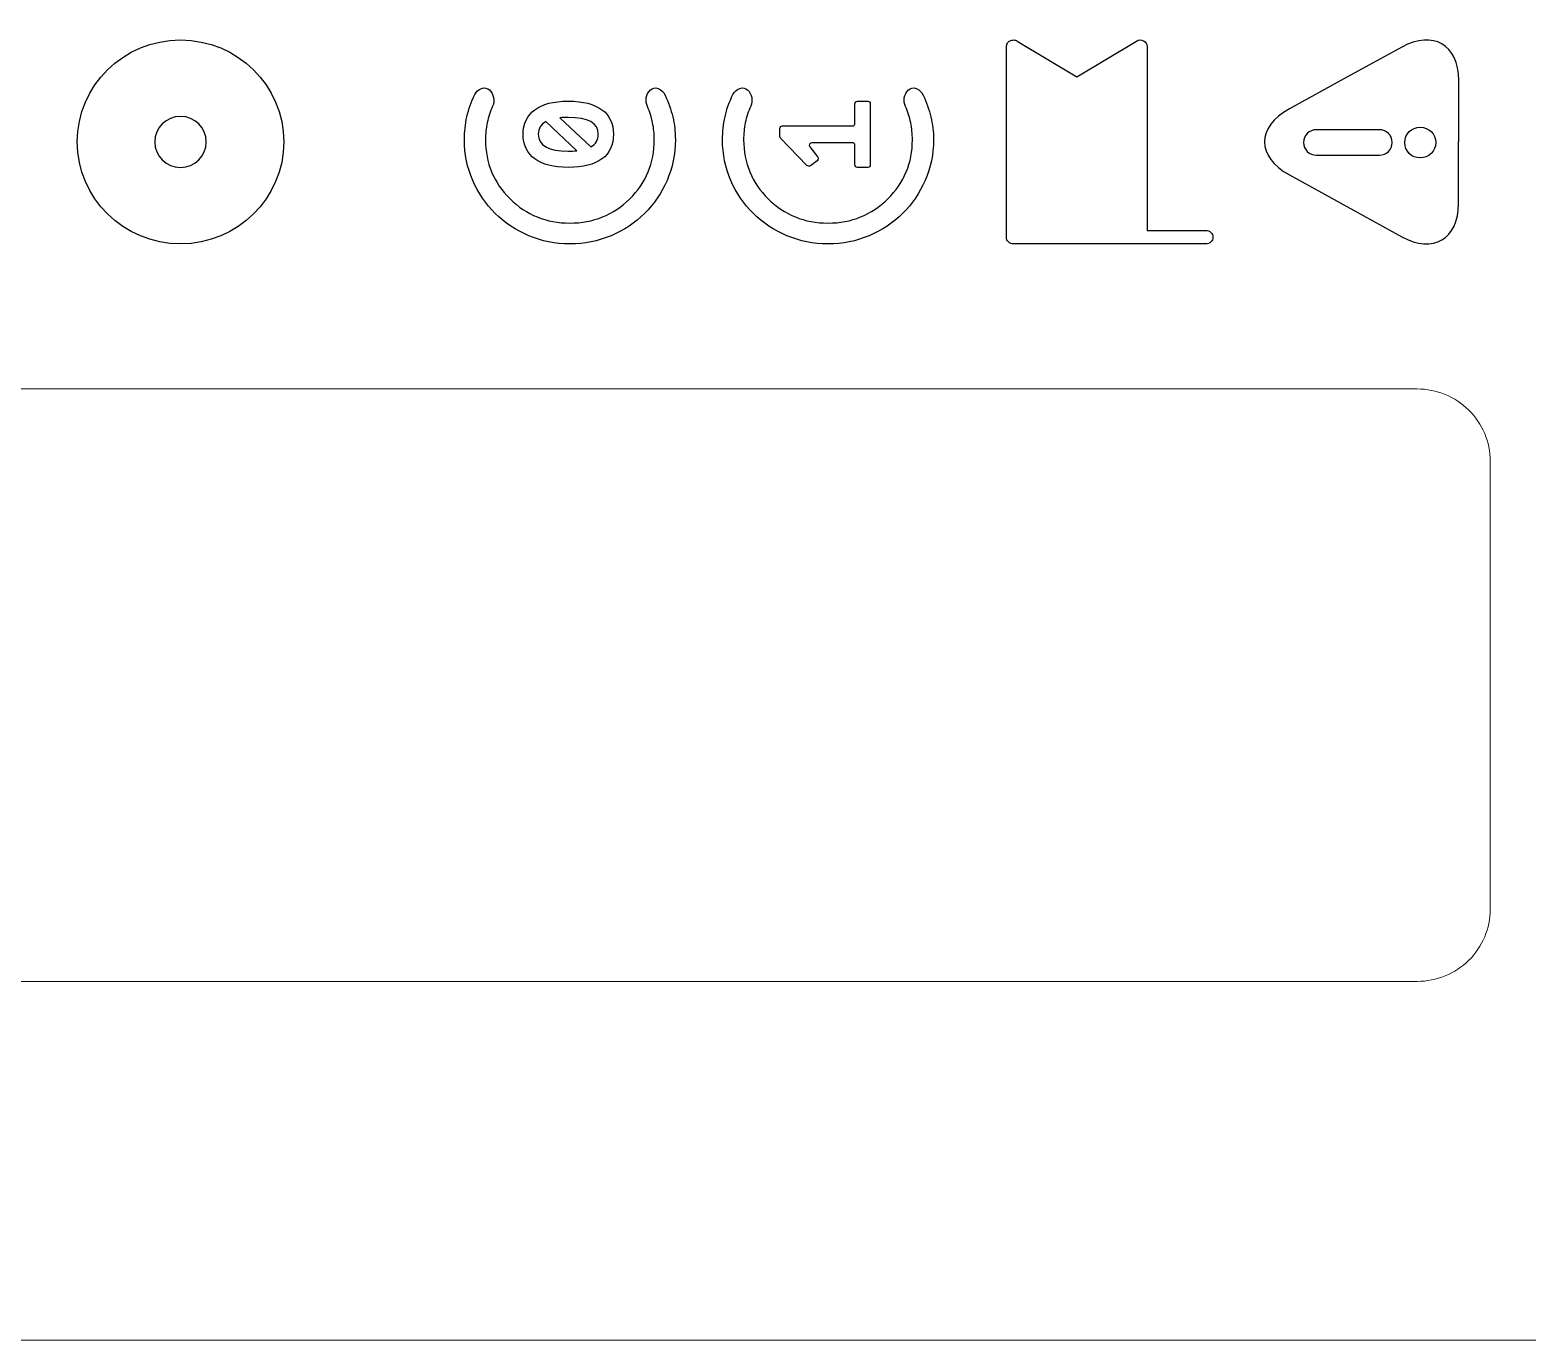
# Model space of a CAD drawing. Header units: millimetres. Extents: x -62 to 62, y -18 to 19.
# Drawn here: x -40.83 to -20.12, y -18.48 to -0.35 of the extents above; entities that cross this region are included whole.
import ezdxf
from ezdxf.lldxf.tags import DXFTag

# ---------------------------------------------------------------- set-up
doc = ezdxf.new("R2010")
doc.units = ezdxf.units.MM
doc.header["$MEASUREMENT"] = 0
doc.layers.add('Layer 1', color=7, linetype='Continuous')
tags = doc.linetypes.add('New Line26', pattern=[0.2, 0.1, -0.1]).pattern_tags.tags
tags[6:7] = [DXFTag(74, 4), DXFTag(75, 0), DXFTag(340, '0'), DXFTag(46, 1.0), DXFTag(50, 0.0), DXFTag(44, 0.0), DXFTag(45, 0.0)]
tags[4:5] = [DXFTag(74, 4), DXFTag(75, 0), DXFTag(340, '0'), DXFTag(46, 1.0), DXFTag(50, 0.0), DXFTag(44, 0.0), DXFTag(45, 0.0)]
tags = doc.linetypes.add('New Line5', pattern=[0.2, 0.1, -0.1]).pattern_tags.tags
tags[6:7] = [DXFTag(74, 4), DXFTag(75, 0), DXFTag(340, '0'), DXFTag(46, 1.0), DXFTag(50, 0.0), DXFTag(44, 0.0), DXFTag(45, 0.0)]
tags[4:5] = [DXFTag(74, 4), DXFTag(75, 0), DXFTag(340, '0'), DXFTag(46, 1.0), DXFTag(50, 0.0), DXFTag(44, 0.0), DXFTag(45, 0.0)]
tags = doc.linetypes.add('New Line6', pattern=[0.2, 0.1, -0.1]).pattern_tags.tags
tags[6:7] = [DXFTag(74, 4), DXFTag(75, 0), DXFTag(340, '0'), DXFTag(46, 1.0), DXFTag(50, 0.0), DXFTag(44, 0.0), DXFTag(45, 0.0)]
tags[4:5] = [DXFTag(74, 4), DXFTag(75, 0), DXFTag(340, '0'), DXFTag(46, 1.0), DXFTag(50, 0.0), DXFTag(44, 0.0), DXFTag(45, 0.0)]
tags = doc.linetypes.add('New Line7', pattern=[0.2, 0.1, -0.1]).pattern_tags.tags
tags[6:7] = [DXFTag(74, 4), DXFTag(75, 0), DXFTag(340, '0'), DXFTag(46, 1.0), DXFTag(50, 0.0), DXFTag(44, 0.0), DXFTag(45, 0.0)]
tags[4:5] = [DXFTag(74, 4), DXFTag(75, 0), DXFTag(340, '0'), DXFTag(46, 1.0), DXFTag(50, 0.0), DXFTag(44, 0.0), DXFTag(45, 0.0)]
tags = doc.linetypes.add('New Line8', pattern=[0.2, 0.1, -0.1]).pattern_tags.tags
tags[6:7] = [DXFTag(74, 4), DXFTag(75, 0), DXFTag(340, '0'), DXFTag(46, 1.0), DXFTag(50, 0.0), DXFTag(44, 0.0), DXFTag(45, 0.0)]
tags[4:5] = [DXFTag(74, 4), DXFTag(75, 0), DXFTag(340, '0'), DXFTag(46, 1.0), DXFTag(50, 0.0), DXFTag(44, 0.0), DXFTag(45, 0.0)]
tags = doc.linetypes.add('New Line9', pattern=[0.2, 0.1, -0.1]).pattern_tags.tags
tags[6:7] = [DXFTag(74, 4), DXFTag(75, 0), DXFTag(340, '0'), DXFTag(46, 1.0), DXFTag(50, 0.0), DXFTag(44, 0.0), DXFTag(45, 0.0)]
tags[4:5] = [DXFTag(74, 4), DXFTag(75, 0), DXFTag(340, '0'), DXFTag(46, 1.0), DXFTag(50, 0.0), DXFTag(44, 0.0), DXFTag(45, 0.0)]

msp = doc.modelspace()

# ---------------------------------------------------------------- linework, layer by layer
at = {"layer": 'Layer 1'}
for points, knots in [([(-21.065, -1.903), (-21.065, -1.903), (-21.065, -2.758), (-21.065, -2.758), (-21.065, -2.758), (-21.065, -3.248), (-21.419, -3.453), (-21.851, -3.216), (-21.851, -3.216), (-21.851, -3.216), (-22.652, -2.775), (-22.652, -2.775), (-22.652, -2.775), (-22.652, -2.775), (-23.405, -2.36), (-23.405, -2.36), (-23.405, -2.36), (-23.864, -2.109), (-23.864, -1.697), (-23.405, -1.446), (-23.405, -1.446), (-23.405, -1.446), (-22.651, -1.031), (-22.651, -1.031), (-22.651, -1.031), (-22.651, -1.031), (-21.849, -0.591), (-21.849, -0.591), (-21.849, -0.591), (-21.417, -0.353), (-21.063, -0.559), (-21.063, -1.048), (-21.063, -1.048), (-21.063, -1.048), (-21.063, -1.903), (-21.063, -1.903), (-21.063, -1.903), (-21.063, -1.903), (-21.065, -1.903), (-21.065, -1.903)], [0, 0, 0, 0, 0.090909, 0.090909, 0.090909, 0.090909, 0.181818, 0.181818, 0.181818, 0.181818, 0.272727, 0.272727, 0.272727, 0.272727, 0.363636, 0.363636, 0.363636, 0.363636, 0.454545, 0.454545, 0.454545, 0.454545, 0.545455, 0.545455, 0.545455, 0.545455, 0.636364, 0.636364, 0.636364, 0.636364, 0.727273, 0.727273, 0.727273, 0.727273, 0.818182, 0.818182, 0.818182, 0.818182, 1, 1, 1, 1]), ([(-38.748, -0.492), (-39.536, -0.492), (-40.176, -1.124), (-40.176, -1.903), (-40.176, -1.903), (-40.176, -2.682), (-39.536, -3.314), (-38.748, -3.314), (-38.748, -3.314), (-37.959, -3.314), (-37.319, -2.682), (-37.319, -1.903), (-37.319, -1.903), (-37.319, -1.124), (-37.959, -0.492), (-38.748, -0.492)], [0, 0, 0, 0, 0.2, 0.2, 0.2, 0.2, 0.4, 0.4, 0.4, 0.4, 0.6, 0.6, 0.6, 0.6, 1, 1, 1, 1]), ([(-25.372, -3.128), (-25.372, -3.128), (-25.372, -0.585), (-25.372, -0.585), (-25.372, -0.585), (-25.372, -0.512), (-25.457, -0.468), (-25.522, -0.507), (-25.522, -0.507), (-25.522, -0.507), (-26.346, -1.003), (-26.346, -1.003), (-26.346, -1.003), (-26.346, -1.003), (-27.171, -0.507), (-27.171, -0.507), (-27.171, -0.507), (-27.186, -0.498), (-27.203, -0.493), (-27.22, -0.492), (-27.22, -0.492), (-27.237, -0.492), (-27.255, -0.496), (-27.27, -0.504), (-27.27, -0.504), (-27.285, -0.512), (-27.298, -0.524), (-27.307, -0.538), (-27.307, -0.538), (-27.316, -0.552), (-27.32, -0.569), (-27.32, -0.585), (-27.32, -0.585), (-27.32, -0.585), (-27.32, -3.221), (-27.32, -3.221), (-27.32, -3.221), (-27.32, -3.246), (-27.31, -3.27), (-27.292, -3.287), (-27.292, -3.287), (-27.273, -3.304), (-27.248, -3.314), (-27.223, -3.314), (-27.223, -3.314), (-27.223, -3.314), (-24.561, -3.314), (-24.561, -3.314), (-24.561, -3.314), (-24.535, -3.314), (-24.51, -3.304), (-24.492, -3.287), (-24.492, -3.287), (-24.474, -3.27), (-24.463, -3.246), (-24.463, -3.221), (-24.463, -3.221), (-24.463, -3.197), (-24.474, -3.173), (-24.492, -3.156), (-24.492, -3.156), (-24.51, -3.138), (-24.535, -3.128), (-24.561, -3.128), (-24.561, -3.128), (-24.561, -3.128), (-25.372, -3.128), (-25.372, -3.128)], [0, 0, 0, 0, 0.055556, 0.055556, 0.055556, 0.055556, 0.111111, 0.111111, 0.111111, 0.111111, 0.166667, 0.166667, 0.166667, 0.166667, 0.222222, 0.222222, 0.222222, 0.222222, 0.277778, 0.277778, 0.277778, 0.277778, 0.333333, 0.333333, 0.333333, 0.333333, 0.388889, 0.388889, 0.388889, 0.388889, 0.444444, 0.444444, 0.444444, 0.444444, 0.5, 0.5, 0.5, 0.5, 0.555556, 0.555556, 0.555556, 0.555556, 0.611111, 0.611111, 0.611111, 0.611111, 0.666667, 0.666667, 0.666667, 0.666667, 0.722222, 0.722222, 0.722222, 0.722222, 0.777778, 0.777778, 0.777778, 0.777778, 0.833333, 0.833333, 0.833333, 0.833333, 0.888889, 0.888889, 0.888889, 0.888889, 1, 1, 1, 1]), ([(-32.532, -2.691), (-32.758, -2.914), (-33.034, -3.026), (-33.36, -3.026), (-33.36, -3.026), (-33.686, -3.026), (-33.962, -2.914), (-34.188, -2.691), (-34.188, -2.691), (-34.414, -2.467), (-34.528, -2.195), (-34.528, -1.873), (-34.528, -1.873), (-34.528, -1.793), (-34.52, -1.714), (-34.504, -1.637), (-34.504, -1.637), (-34.488, -1.558), (-34.463, -1.482), (-34.429, -1.408), (-34.429, -1.408), (-34.412, -1.369), (-34.408, -1.33), (-34.416, -1.289), (-34.416, -1.289), (-34.425, -1.248), (-34.444, -1.213), (-34.473, -1.184), (-34.473, -1.184), (-34.502, -1.155), (-34.538, -1.148), (-34.581, -1.163), (-34.581, -1.163), (-34.623, -1.177), (-34.655, -1.206), (-34.677, -1.249), (-34.677, -1.249), (-34.726, -1.347), (-34.762, -1.449), (-34.785, -1.554), (-34.785, -1.554), (-34.808, -1.658), (-34.819, -1.764), (-34.819, -1.873), (-34.819, -1.873), (-34.82, -2.072), (-34.781, -2.259), (-34.705, -2.435), (-34.705, -2.435), (-34.628, -2.611), (-34.524, -2.763), (-34.393, -2.893), (-34.393, -2.893), (-34.261, -3.022), (-34.107, -3.125), (-33.929, -3.201), (-33.929, -3.201), (-33.752, -3.277), (-33.562, -3.314), (-33.36, -3.314), (-33.36, -3.314), (-33.158, -3.314), (-32.968, -3.276), (-32.791, -3.201), (-32.791, -3.201), (-32.613, -3.125), (-32.459, -3.022), (-32.327, -2.893), (-32.327, -2.893), (-32.196, -2.763), (-32.092, -2.61), (-32.016, -2.435), (-32.016, -2.435), (-31.939, -2.259), (-31.901, -2.072), (-31.901, -1.873), (-31.901, -1.873), (-31.901, -1.764), (-31.913, -1.659), (-31.937, -1.557), (-31.937, -1.557), (-31.961, -1.455), (-31.997, -1.355), (-32.043, -1.256), (-32.043, -1.256), (-32.065, -1.21), (-32.097, -1.18), (-32.14, -1.164), (-32.14, -1.164), (-32.182, -1.149), (-32.218, -1.155), (-32.247, -1.184), (-32.247, -1.184), (-32.279, -1.215), (-32.298, -1.251), (-32.304, -1.292), (-32.304, -1.292), (-32.31, -1.333), (-32.304, -1.374), (-32.287, -1.415), (-32.287, -1.415), (-32.256, -1.487), (-32.232, -1.561), (-32.216, -1.638), (-32.216, -1.638), (-32.2, -1.715), (-32.192, -1.793), (-32.192, -1.873), (-32.192, -1.873), (-32.192, -2.195), (-32.306, -2.467), (-32.532, -2.691)], [0, 0, 0, 0, 0.034483, 0.034483, 0.034483, 0.034483, 0.068966, 0.068966, 0.068966, 0.068966, 0.103448, 0.103448, 0.103448, 0.103448, 0.137931, 0.137931, 0.137931, 0.137931, 0.172414, 0.172414, 0.172414, 0.172414, 0.206897, 0.206897, 0.206897, 0.206897, 0.241379, 0.241379, 0.241379, 0.241379, 0.275862, 0.275862, 0.275862, 0.275862, 0.310345, 0.310345, 0.310345, 0.310345, 0.344828, 0.344828, 0.344828, 0.344828, 0.37931, 0.37931, 0.37931, 0.37931, 0.413793, 0.413793, 0.413793, 0.413793, 0.448276, 0.448276, 0.448276, 0.448276, 0.482759, 0.482759, 0.482759, 0.482759, 0.517241, 0.517241, 0.517241, 0.517241, 0.551724, 0.551724, 0.551724, 0.551724, 0.586207, 0.586207, 0.586207, 0.586207, 0.62069, 0.62069, 0.62069, 0.62069, 0.655172, 0.655172, 0.655172, 0.655172, 0.689655, 0.689655, 0.689655, 0.689655, 0.724138, 0.724138, 0.724138, 0.724138, 0.758621, 0.758621, 0.758621, 0.758621, 0.793103, 0.793103, 0.793103, 0.793103, 0.827586, 0.827586, 0.827586, 0.827586, 0.862069, 0.862069, 0.862069, 0.862069, 0.896552, 0.896552, 0.896552, 0.896552, 0.931034, 0.931034, 0.931034, 0.931034, 1, 1, 1, 1]), ([(-28.961, -2.691), (-29.187, -2.914), (-29.463, -3.026), (-29.789, -3.026), (-29.789, -3.026), (-30.115, -3.026), (-30.391, -2.914), (-30.617, -2.691), (-30.617, -2.691), (-30.843, -2.467), (-30.956, -2.195), (-30.956, -1.873), (-30.956, -1.873), (-30.957, -1.793), (-30.949, -1.714), (-30.933, -1.637), (-30.933, -1.637), (-30.917, -1.558), (-30.892, -1.482), (-30.858, -1.408), (-30.858, -1.408), (-30.841, -1.369), (-30.837, -1.33), (-30.845, -1.289), (-30.845, -1.289), (-30.854, -1.248), (-30.872, -1.213), (-30.902, -1.184), (-30.902, -1.184), (-30.931, -1.155), (-30.967, -1.148), (-31.009, -1.163), (-31.009, -1.163), (-31.052, -1.177), (-31.084, -1.206), (-31.106, -1.249), (-31.106, -1.249), (-31.155, -1.347), (-31.191, -1.449), (-31.214, -1.554), (-31.214, -1.554), (-31.237, -1.658), (-31.248, -1.764), (-31.248, -1.873), (-31.248, -1.873), (-31.249, -2.072), (-31.21, -2.259), (-31.134, -2.435), (-31.134, -2.435), (-31.057, -2.611), (-30.953, -2.763), (-30.822, -2.893), (-30.822, -2.893), (-30.69, -3.022), (-30.536, -3.125), (-30.358, -3.201), (-30.358, -3.201), (-30.18, -3.277), (-29.991, -3.314), (-29.789, -3.314), (-29.789, -3.314), (-29.587, -3.314), (-29.397, -3.276), (-29.22, -3.201), (-29.22, -3.201), (-29.042, -3.125), (-28.888, -3.022), (-28.756, -2.893), (-28.756, -2.893), (-28.625, -2.763), (-28.521, -2.61), (-28.445, -2.435), (-28.445, -2.435), (-28.368, -2.259), (-28.329, -2.072), (-28.329, -1.873), (-28.329, -1.873), (-28.329, -1.764), (-28.342, -1.659), (-28.366, -1.557), (-28.366, -1.557), (-28.39, -1.455), (-28.425, -1.355), (-28.472, -1.256), (-28.472, -1.256), (-28.494, -1.21), (-28.526, -1.18), (-28.568, -1.164), (-28.568, -1.164), (-28.611, -1.149), (-28.647, -1.155), (-28.676, -1.184), (-28.676, -1.184), (-28.708, -1.215), (-28.726, -1.251), (-28.733, -1.292), (-28.733, -1.292), (-28.739, -1.333), (-28.733, -1.374), (-28.716, -1.415), (-28.716, -1.415), (-28.684, -1.487), (-28.661, -1.561), (-28.645, -1.638), (-28.645, -1.638), (-28.629, -1.715), (-28.621, -1.793), (-28.621, -1.873), (-28.621, -1.873), (-28.621, -2.195), (-28.734, -2.467), (-28.961, -2.691)], [0, 0, 0, 0, 0.034483, 0.034483, 0.034483, 0.034483, 0.068966, 0.068966, 0.068966, 0.068966, 0.103448, 0.103448, 0.103448, 0.103448, 0.137931, 0.137931, 0.137931, 0.137931, 0.172414, 0.172414, 0.172414, 0.172414, 0.206897, 0.206897, 0.206897, 0.206897, 0.241379, 0.241379, 0.241379, 0.241379, 0.275862, 0.275862, 0.275862, 0.275862, 0.310345, 0.310345, 0.310345, 0.310345, 0.344828, 0.344828, 0.344828, 0.344828, 0.37931, 0.37931, 0.37931, 0.37931, 0.413793, 0.413793, 0.413793, 0.413793, 0.448276, 0.448276, 0.448276, 0.448276, 0.482759, 0.482759, 0.482759, 0.482759, 0.517241, 0.517241, 0.517241, 0.517241, 0.551724, 0.551724, 0.551724, 0.551724, 0.586207, 0.586207, 0.586207, 0.586207, 0.62069, 0.62069, 0.62069, 0.62069, 0.655172, 0.655172, 0.655172, 0.655172, 0.689655, 0.689655, 0.689655, 0.689655, 0.724138, 0.724138, 0.724138, 0.724138, 0.758621, 0.758621, 0.758621, 0.758621, 0.793103, 0.793103, 0.793103, 0.793103, 0.827586, 0.827586, 0.827586, 0.827586, 0.862069, 0.862069, 0.862069, 0.862069, 0.896552, 0.896552, 0.896552, 0.896552, 0.931034, 0.931034, 0.931034, 0.931034, 1, 1, 1, 1]), ([(-32.916, -2.139), (-32.81, -2.059), (-32.757, -1.945), (-32.757, -1.797), (-32.757, -1.797), (-32.757, -1.65), (-32.81, -1.536), (-32.916, -1.458), (-32.916, -1.458), (-33.023, -1.379), (-33.178, -1.339), (-33.382, -1.339), (-33.382, -1.339), (-33.586, -1.339), (-33.741, -1.379), (-33.846, -1.458), (-33.846, -1.458), (-33.953, -1.536), (-34.007, -1.65), (-34.007, -1.797), (-34.007, -1.797), (-34.007, -1.945), (-33.953, -2.059), (-33.846, -2.139), (-33.846, -2.139), (-33.741, -2.217), (-33.586, -2.256), (-33.382, -2.256), (-33.382, -2.256), (-33.178, -2.256), (-33.023, -2.217), (-32.916, -2.139)], [0, 0, 0, 0, 0.111111, 0.111111, 0.111111, 0.111111, 0.222222, 0.222222, 0.222222, 0.222222, 0.333333, 0.333333, 0.333333, 0.333333, 0.444444, 0.444444, 0.444444, 0.444444, 0.555556, 0.555556, 0.555556, 0.555556, 0.666667, 0.666667, 0.666667, 0.666667, 0.777778, 0.777778, 0.777778, 0.777778, 1, 1, 1, 1]), ([(-29.24, -2.256), (-29.22, -2.256), (-29.204, -2.24), (-29.204, -2.221), (-29.204, -2.221), (-29.204, -2.221), (-29.204, -1.375), (-29.204, -1.375), (-29.204, -1.375), (-29.204, -1.355), (-29.22, -1.34), (-29.24, -1.34), (-29.24, -1.34), (-29.24, -1.34), (-29.38, -1.34), (-29.38, -1.34), (-29.38, -1.34), (-29.4, -1.34), (-29.416, -1.355), (-29.416, -1.375), (-29.416, -1.375), (-29.416, -1.375), (-29.416, -1.646), (-29.416, -1.646), (-29.416, -1.646), (-29.416, -1.666), (-29.432, -1.681), (-29.452, -1.681), (-29.452, -1.681), (-29.452, -1.681), (-30.418, -1.681), (-30.418, -1.681), (-30.418, -1.681), (-30.438, -1.681), (-30.454, -1.697), (-30.454, -1.717), (-30.454, -1.717), (-30.454, -1.717), (-30.454, -1.827), (-30.454, -1.827), (-30.454, -1.827), (-30.454, -1.836), (-30.45, -1.844), (-30.444, -1.851), (-30.444, -1.851), (-30.444, -1.851), (-30.08, -2.228), (-30.08, -2.228), (-30.08, -2.228), (-30.068, -2.241), (-30.048, -2.243), (-30.033, -2.232), (-30.033, -2.232), (-30.033, -2.232), (-29.937, -2.163), (-29.937, -2.163), (-29.937, -2.163), (-29.921, -2.151), (-29.918, -2.128), (-29.93, -2.113), (-29.93, -2.113), (-29.93, -2.113), (-30.041, -1.971), (-30.041, -1.971), (-30.041, -1.971), (-30.06, -1.948), (-30.043, -1.914), (-30.013, -1.914), (-30.013, -1.914), (-30.013, -1.914), (-29.452, -1.914), (-29.452, -1.914), (-29.452, -1.914), (-29.432, -1.914), (-29.416, -1.93), (-29.416, -1.95), (-29.416, -1.95), (-29.416, -1.95), (-29.416, -2.221), (-29.416, -2.221), (-29.416, -2.221), (-29.416, -2.24), (-29.4, -2.256), (-29.38, -2.256), (-29.38, -2.256), (-29.38, -2.256), (-29.24, -2.256), (-29.24, -2.256)], [0, 0, 0, 0, 0.043478, 0.043478, 0.043478, 0.043478, 0.086957, 0.086957, 0.086957, 0.086957, 0.130435, 0.130435, 0.130435, 0.130435, 0.173913, 0.173913, 0.173913, 0.173913, 0.217391, 0.217391, 0.217391, 0.217391, 0.26087, 0.26087, 0.26087, 0.26087, 0.304348, 0.304348, 0.304348, 0.304348, 0.347826, 0.347826, 0.347826, 0.347826, 0.391304, 0.391304, 0.391304, 0.391304, 0.434783, 0.434783, 0.434783, 0.434783, 0.478261, 0.478261, 0.478261, 0.478261, 0.521739, 0.521739, 0.521739, 0.521739, 0.565217, 0.565217, 0.565217, 0.565217, 0.608696, 0.608696, 0.608696, 0.608696, 0.652174, 0.652174, 0.652174, 0.652174, 0.695652, 0.695652, 0.695652, 0.695652, 0.73913, 0.73913, 0.73913, 0.73913, 0.782609, 0.782609, 0.782609, 0.782609, 0.826087, 0.826087, 0.826087, 0.826087, 0.869565, 0.869565, 0.869565, 0.869565, 0.913043, 0.913043, 0.913043, 0.913043, 1, 1, 1, 1]), ([(-38.748, -2.256), (-38.945, -2.256), (-39.105, -2.098), (-39.105, -1.903), (-39.105, -1.903), (-39.105, -1.708), (-38.945, -1.55), (-38.748, -1.55), (-38.748, -1.55), (-38.551, -1.55), (-38.391, -1.708), (-38.391, -1.903), (-38.391, -1.903), (-38.391, -2.098), (-38.551, -2.256), (-38.748, -2.256)], [0, 0, 0, 0, 0.2, 0.2, 0.2, 0.2, 0.4, 0.4, 0.4, 0.4, 0.6, 0.6, 0.6, 0.6, 1, 1, 1, 1]), ([(-33.694, -1.622), (-33.694, -1.622), (-33.266, -2.025), (-33.266, -2.025), (-33.266, -2.025), (-33.302, -2.029), (-33.341, -2.03), (-33.382, -2.03), (-33.382, -2.03), (-33.659, -2.03), (-33.797, -1.953), (-33.797, -1.797), (-33.797, -1.797), (-33.797, -1.719), (-33.762, -1.661), (-33.694, -1.622)], [0, 0, 0, 0, 0.2, 0.2, 0.2, 0.2, 0.4, 0.4, 0.4, 0.4, 0.6, 0.6, 0.6, 0.6, 1, 1, 1, 1]), ([(-33.382, -1.564), (-33.106, -1.564), (-32.967, -1.642), (-32.967, -1.797), (-32.967, -1.797), (-32.967, -1.875), (-33.002, -1.933), (-33.071, -1.973), (-33.071, -1.973), (-33.071, -1.973), (-33.499, -1.57), (-33.499, -1.57), (-33.499, -1.57), (-33.463, -1.566), (-33.424, -1.564), (-33.382, -1.564)], [0, 0, 0, 0, 0.2, 0.2, 0.2, 0.2, 0.4, 0.4, 0.4, 0.4, 0.6, 0.6, 0.6, 0.6, 1, 1, 1, 1]), ([(-23.209, -1.911), (-23.209, -1.813), (-23.13, -1.734), (-23.031, -1.734), (-23.031, -1.734), (-23.031, -1.734), (-22.16, -1.734), (-22.16, -1.734), (-22.16, -1.734), (-22.062, -1.734), (-21.982, -1.813), (-21.982, -1.911), (-21.982, -1.911), (-21.982, -2.008), (-22.062, -2.087), (-22.16, -2.087), (-22.16, -2.087), (-22.16, -2.087), (-23.031, -2.087), (-23.031, -2.087), (-23.031, -2.087), (-23.13, -2.087), (-23.209, -2.008), (-23.209, -1.911)], [0, 0, 0, 0, 0.142857, 0.142857, 0.142857, 0.142857, 0.285714, 0.285714, 0.285714, 0.285714, 0.428571, 0.428571, 0.428571, 0.428571, 0.571429, 0.571429, 0.571429, 0.571429, 0.714286, 0.714286, 0.714286, 0.714286, 1, 1, 1, 1]), ([(-21.809, -1.914), (-21.809, -2.031), (-21.713, -2.125), (-21.595, -2.125), (-21.595, -2.125), (-21.477, -2.125), (-21.381, -2.031), (-21.381, -1.914), (-21.381, -1.914), (-21.381, -1.914), (-21.381, -1.911), (-21.381, -1.911), (-21.381, -1.911), (-21.381, -1.794), (-21.477, -1.699), (-21.595, -1.699), (-21.595, -1.699), (-21.713, -1.699), (-21.809, -1.794), (-21.809, -1.911), (-21.809, -1.911), (-21.809, -1.911), (-21.809, -1.914), (-21.809, -1.914)], [0, 0, 0, 0, 0.142857, 0.142857, 0.142857, 0.142857, 0.285714, 0.285714, 0.285714, 0.285714, 0.428571, 0.428571, 0.428571, 0.428571, 0.571429, 0.571429, 0.571429, 0.571429, 0.714286, 0.714286, 0.714286, 0.714286, 1, 1, 1, 1])]:
    msp.add_open_spline(points, degree=3, knots=knots, dxfattribs=at)
at = {"layer": 'Layer 1', "color": 1, "linetype": 'New Line9', "lineweight": 5}
msp.add_open_spline([(-52.909, -5.322), (-52.909, -5.322), (-21.637, -5.322), (-21.637, -5.322)], degree=3, dxfattribs=at)
at = {"layer": 'Layer 1', "color": 1, "linetype": 'New Line8', "lineweight": 5}
msp.add_open_spline([(-21.637, -5.322), (-21.369, -5.322), (-21.112, -5.428), (-20.922, -5.615), (-20.922, -5.615), (-20.733, -5.801), (-20.626, -6.056), (-20.626, -6.32)], degree=3, knots=[0, 0, 0, 0, 0.333333, 0.333333, 0.333333, 0.333333, 1, 1, 1, 1], dxfattribs=at)
at = {"layer": 'Layer 1', "color": 1, "linetype": 'New Line7', "lineweight": 5}
msp.add_open_spline([(-20.626, -6.32), (-20.626, -6.32), (-20.626, -12.522), (-20.626, -12.522)], degree=3, dxfattribs=at)
at = {"layer": 'Layer 1', "color": 1, "linetype": 'New Line6', "lineweight": 5}
msp.add_open_spline([(-20.626, -12.522), (-20.626, -12.787), (-20.733, -13.041), (-20.922, -13.228), (-20.922, -13.228), (-21.112, -13.415), (-21.369, -13.52), (-21.637, -13.52)], degree=3, knots=[0, 0, 0, 0, 0.333333, 0.333333, 0.333333, 0.333333, 1, 1, 1, 1], dxfattribs=at)
at = {"layer": 'Layer 1', "color": 1, "linetype": 'New Line5', "lineweight": 5}
msp.add_open_spline([(-21.637, -13.524), (-21.637, -13.524), (-52.909, -13.524), (-52.909, -13.524)], degree=3, dxfattribs=at)
at = {"layer": 'Layer 1', "color": 1, "linetype": 'New Line26', "lineweight": 5}
msp.add_open_spline([(60.21, -18.484), (60.21, -18.484), (-60.251, -18.484), (-60.251, -18.484)], degree=3, dxfattribs=at)

doc.saveas('drawing.dxf')
